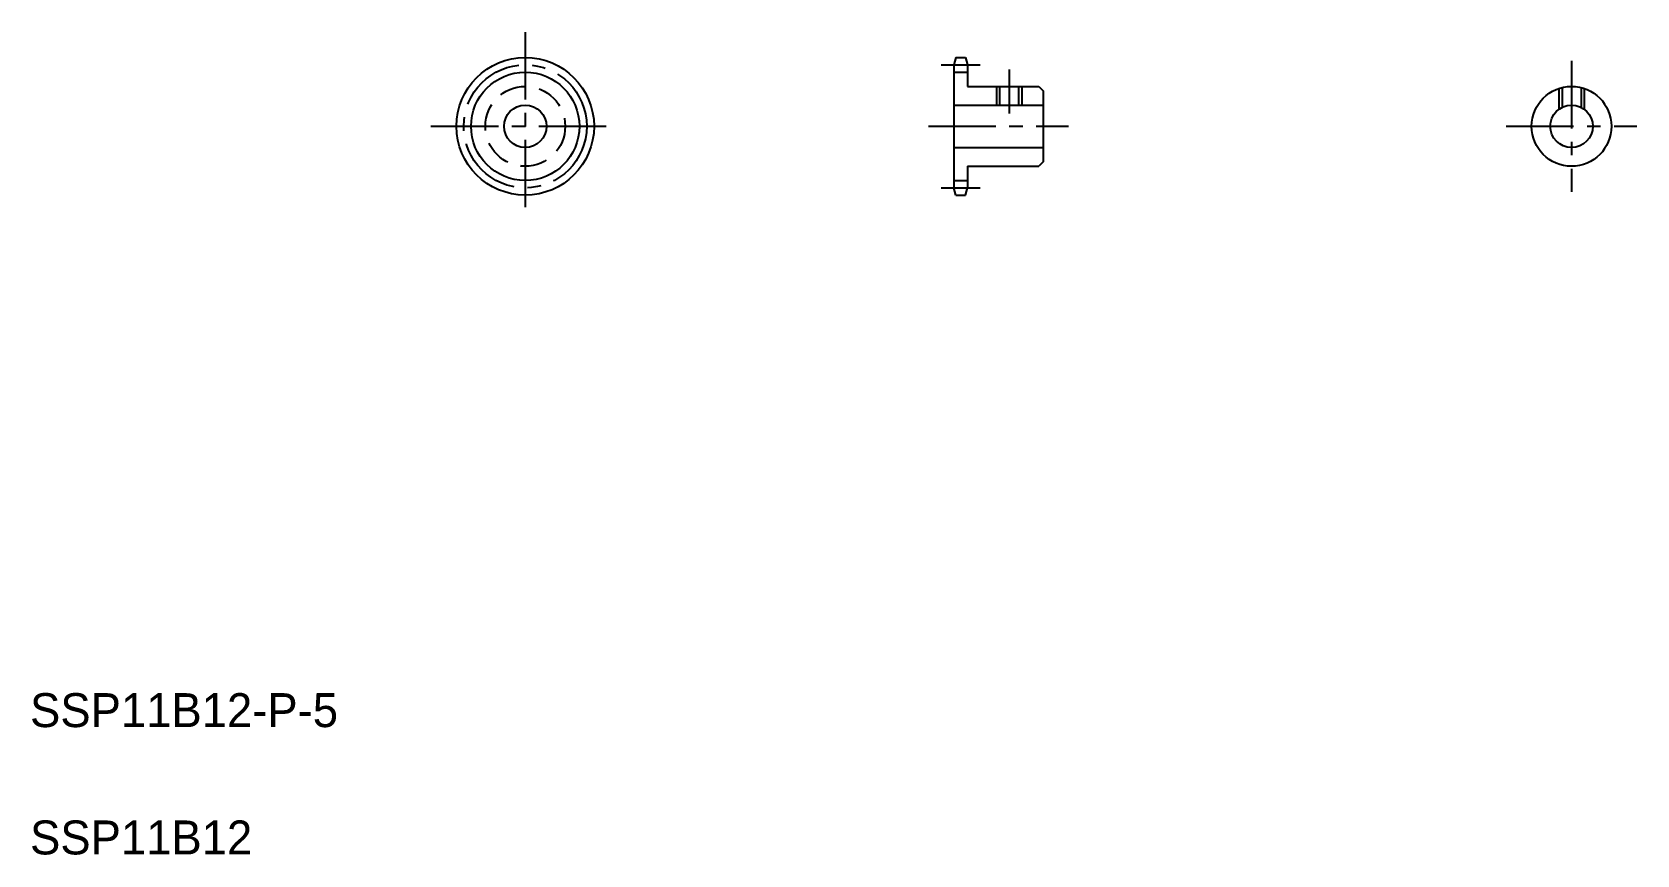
# Model space of a CAD drawing. Extents: x 10 to 199, y 10 to 107.
import ezdxf

# ---------------------------------------------------------------- set-up
doc = ezdxf.new("R2010")
doc.units = 0
doc.header["$LTSCALE"] = 0.25
doc.linetypes.add('CENTER', pattern=[50.8, 31.75, -6.35, 6.35, -6.35])
doc.linetypes.add('DASHED', pattern=[19.05, 12.7, -6.35])
doc.layers.get('0').update_dxf_attribs({"linetype": 'CONTINUOUS'})
doc.layers.add('CENTER', color=1, linetype='CENTER')

msp = doc.modelspace()

# ---------------------------------------------------------------- linework, layer by layer
at = {"color": 7, "linetype": 'CONTINUOUS'}
for p, q in [((119.03, 103.88), (118.8, 103.02)), ((118.8, 103.02), (118.8, 88.55)), ((118.8, 102.16), (120.4, 102.16)), ((119.03, 103.88), (120.16, 103.88)), ((120.16, 103.88), (120.4, 103.02)), ((120.4, 103.02), (120.4, 100.48)), ((120.4, 100.48), (128.8, 100.48)), ((124.18, 100.48), (124.18, 98.28)), ((126.42, 100.48), (126.42, 98.28)), ((128.8, 100.48), (129.3, 99.98)), ((118.8, 98.28), (129.3, 98.28)), ((129.3, 99.98), (129.3, 91.58)), ((129.3, 97.88), (129.3, 97.88)), ((129.3, 95.78), (129.3, 95.78)), ((118.8, 93.28), (129.3, 93.28)), ((120.4, 91.08), (128.8, 91.08)), ((120.4, 91.08), (120.4, 88.55)), ((129.3, 91.58), (128.8, 91.08)), ((118.8, 89.41), (120.4, 89.41)), ((119.03, 87.68), (118.8, 88.55)), ((119.03, 87.68), (120.16, 87.68)), ((120.16, 87.68), (120.4, 88.55))]:
    msp.add_line(p, q, dxfattribs=at)
at = {"color": 3, "linetype": 'CONTINUOUS'}
for p, q in [((123.8, 100.48), (123.8, 98.28)), ((126.8, 100.48), (126.8, 98.28))]:
    msp.add_line(p, q, dxfattribs=at)
at = {"color": 3, "linetype": 'DASHED'}
for p, q in [((190.04, 100.24), (190.04, 97.78)), ((190.42, 100.35), (190.42, 98.02)), ((192.66, 100.35), (192.66, 98.02)), ((193.04, 100.24), (193.04, 97.78))]:
    msp.add_line(p, q, dxfattribs=at)
at = {"color": 7, "linetype": 'CONTINUOUS'}
for centre, radius in [((68.32, 95.78), 8.1), ((68.32, 95.78), 6.38), ((191.54, 95.78), 4.7), ((68.32, 95.78), 2.5), ((191.54, 95.78), 2.5)]:
    msp.add_circle(centre, radius, dxfattribs=at)
at = {"color": 3, "linetype": 'DASHED'}
msp.add_circle((68.32, 95.78), 4.7, dxfattribs=at)
at = {"layer": 'CENTER', "color": 1, "linetype": 'CENTER'}
for p, q in [((68.32, 106.88), (68.32, 84.68)), ((117.3, 103.02), (121.9, 103.02)), ((125.3, 102.48), (125.3, 97.28)), ((191.54, 103.48), (191.54, 88.08)), ((57.22, 95.78), (79.42, 95.78)), ((115.8, 95.78), (132.3, 95.78)), ((183.84, 95.78), (199.24, 95.78)), ((117.3, 88.55), (121.9, 88.55))]:
    msp.add_line(p, q, dxfattribs=at)
msp.add_circle((68.32, 95.78), 7.24, dxfattribs=at)

# ---------------------------------------------------------------- texts
at = {"color": 7, "linetype": 'CONTINUOUS'}
for s, p in [('SSP11B12-P-5', (10, 25)), ('SSP11B12', (10, 10))]:
    msp.add_text(s, height=4, dxfattribs=at).set_placement(p)

doc.saveas('drawing.dxf')
